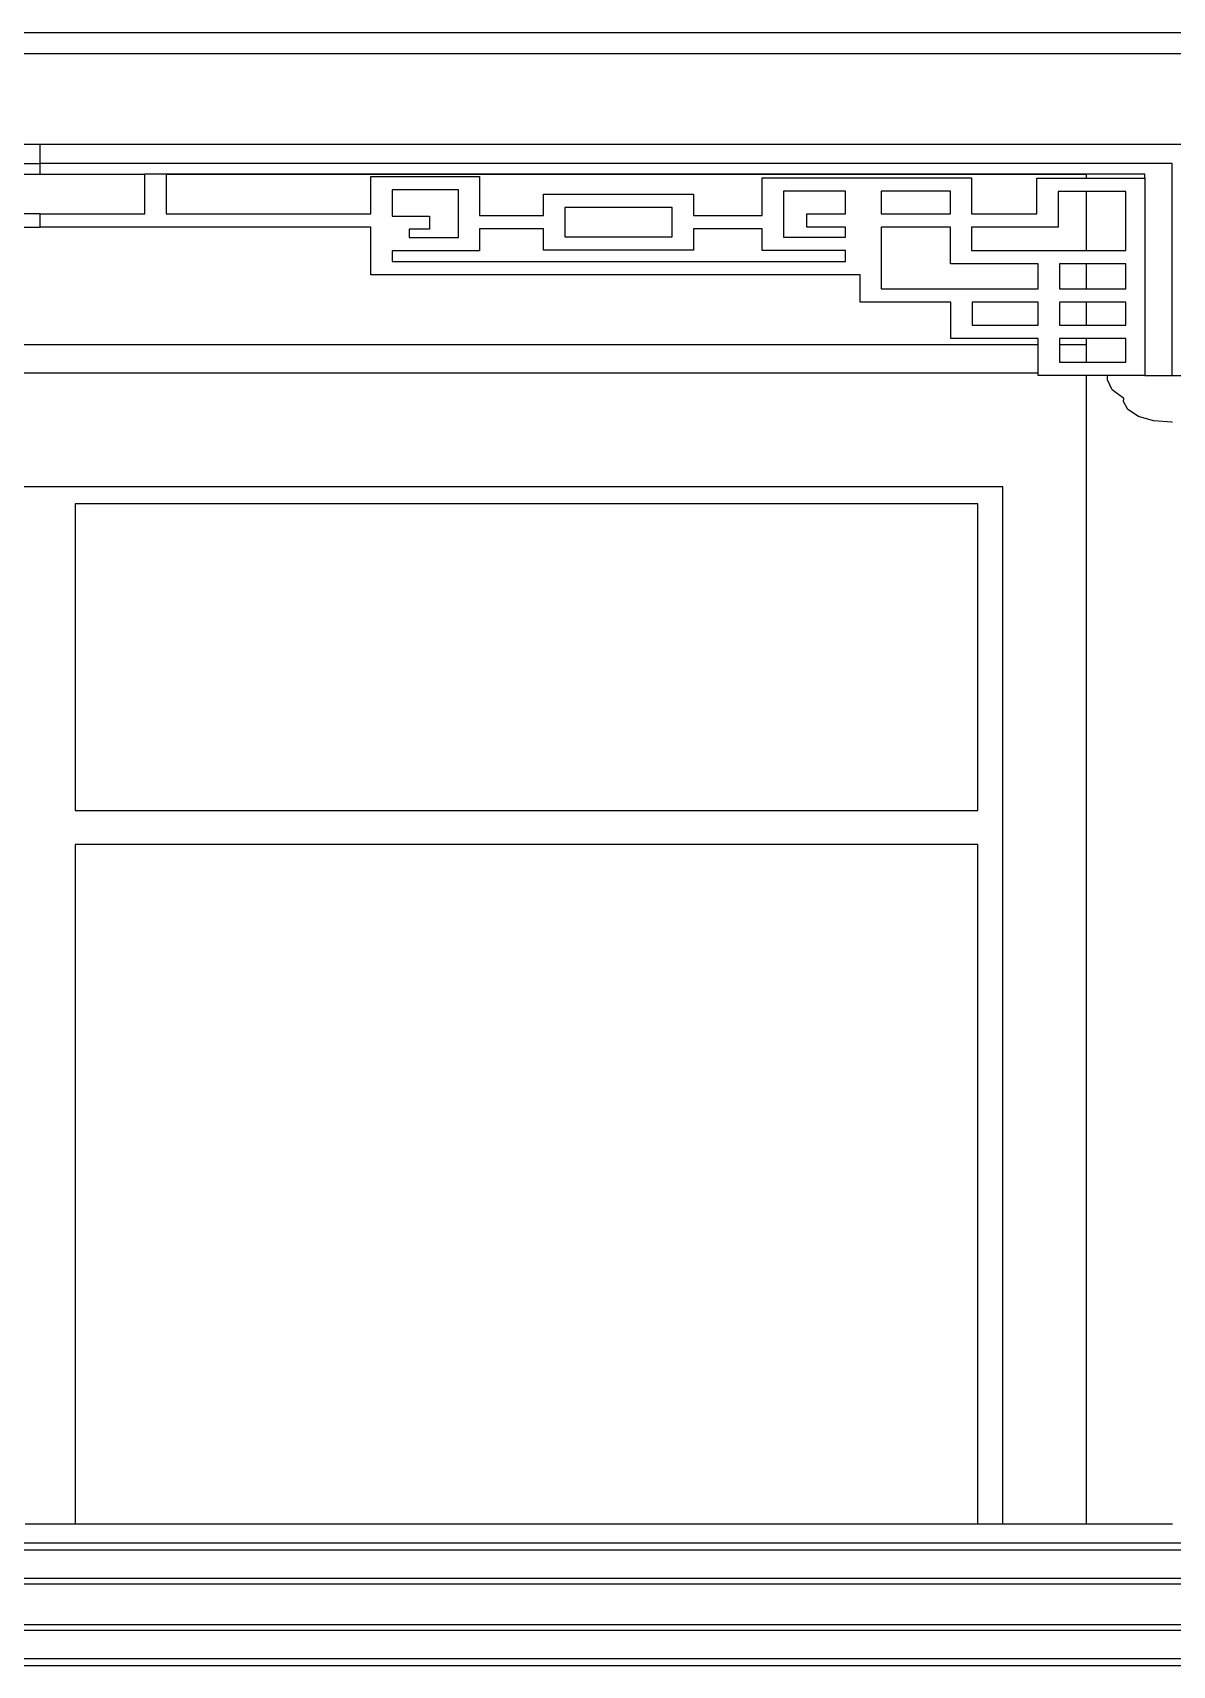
# Model space of a CAD drawing. Extents: x -24961 to 905641, y -154323 to 635957.
# Drawn here: x 424922 to 426930, y -114548 to -111672 of the extents above; entities that cross this region are included whole.
import ezdxf

# ---------------------------------------------------------------- set-up
doc = ezdxf.new("R2010")
doc.units = 0
doc.header["$LTSCALE"] = 1000
doc.header["$MEASUREMENT"] = 0
doc.layers.add('DOTE', color=1, linetype='Continuous')
doc.layers.add('窗', color=154, linetype='Continuous')

msp = doc.modelspace()

# ---------------------------------------------------------------- linework, layer by layer
for p, q in [((406028.2, -111708.5), (431128.2, -111708.5)), ((422899.1, -111868.5), (424935.1, -111868.5)), ((424935.1, -111902.6), (424935.1, -111868.5)), ((424935.1, -111868.5), (426988.2, -111868.5)), ((422940.7, -111902.6), (424935.1, -111902.6)), ((426929.5, -111902.6), (424935.1, -111902.6)), ((424935.1, -111921.4), (424935.1, -111902.6)), ((426929.5, -112276.1), (426929.5, -111902.6)), ((424750.2, -111921.4), (424935.1, -111921.4)), ((425119.9, -111921.9), (424750.2, -111921.9)), ((424935.1, -111921.4), (425119.9, -111921.4)), ((425119.9, -111921.9), (425119.9, -111921.4)), ((425157.3, -111921.4), (425119.9, -111921.4)), ((425119.9, -111991.3), (425119.9, -111921.9)), ((425157.3, -111921.4), (425157.3, -111921.9)), ((426778.2, -111921.4), (425157.3, -111921.4)), ((426778.2, -111921.9), (425157.3, -111921.9)), ((425157.3, -111921.9), (425157.3, -111991.3)), ((425518.1, -111925.5), (425709.6, -111925.5)), ((425518.1, -111991.3), (425518.1, -111925.5)), ((425709.6, -111925.5), (425709.6, -111994.1)), ((426207.3, -111927.7), (426576.2, -111927.7)), ((426207.3, -111994.1), (426207.3, -111927.7)), ((426576.2, -111927.7), (426576.2, -111991.2)), ((426691.4, -111991.2), (426691.4, -111928.2)), ((426691.4, -111928.2), (426778.2, -111928.2)), ((426778.2, -111921.4), (426778.2, -111921.9)), ((426881.7, -111921.4), (426778.2, -111921.4)), ((426778.2, -111921.9), (426778.2, -111928.2)), ((426778.2, -111928.2), (426881.7, -111928.2)), ((426881.7, -111928.2), (426881.7, -111921.4)), ((426881.7, -111928.2), (426881.7, -112276.1)), ((425555.6, -111948.9), (425555.6, -111994.9)), ((425672.2, -111948.9), (425555.6, -111948.9)), ((425672.2, -112033), (425672.2, -111948.9)), ((425822.2, -111956.4), (426086.1, -111956.4)), ((425822.2, -111994.1), (425822.2, -111956.4)), ((426086.1, -111956.4), (426086.1, -111994.1)), ((426244.7, -111951.1), (426244.7, -112032.4)), ((426354.1, -111951.1), (426244.7, -111951.1)), ((426354.1, -111991.2), (426354.1, -111951.1)), ((426417.1, -111951.1), (426417.1, -111991.2)), ((426538.8, -111951.1), (426417.1, -111951.1)), ((426538.8, -111991.2), (426538.8, -111951.1)), ((426728.8, -111951.7), (426728.8, -112014.6)), ((426778.2, -111951.7), (426728.8, -111951.7)), ((426778.2, -111951.7), (426778.2, -112055.6)), ((426847.9, -111951.7), (426778.2, -111951.7)), ((426847.9, -112055.6), (426847.9, -111951.7)), ((424935.1, -111991.3), (424750.2, -111991.3)), ((424935.1, -112014.8), (424935.1, -111991.3)), ((424935.1, -111991.3), (425119.9, -111991.3)), ((425157.3, -111991.3), (425518.1, -111991.3)), ((425555.6, -111994.9), (425621, -111994.9)), ((425621, -111994.9), (425621, -112018.3)), ((425709.6, -111994.1), (425822.2, -111994.1)), ((425859.6, -111979.9), (425859.6, -112031.7)), ((426048.7, -111979.9), (425859.6, -111979.9)), ((426048.7, -112031.7), (426048.7, -111979.9)), ((426086.1, -111994.1), (426207.3, -111994.1)), ((426286, -111991.2), (426354.1, -111991.2)), ((426286.1, -112014.6), (426286, -111991.2)), ((426417.1, -111991.2), (426538.8, -111991.2)), ((426576.2, -111991.2), (426691.4, -111991.2)), ((424352, -112014.8), (424935.1, -112014.8)), ((425518.1, -112014.8), (424935.1, -112014.8)), ((425518.1, -112098.6), (425518.1, -112014.8)), ((425585.2, -112018.3), (425585.2, -112033)), ((425621, -112018.3), (425585.2, -112018.3)), ((425709.6, -112017.5), (425709.6, -112056.5)), ((425822.2, -112017.5), (425709.6, -112017.5)), ((425822.2, -112055.2), (425822.2, -112017.5)), ((426086.1, -112017.5), (426086.1, -112055.2)), ((426207.3, -112017.5), (426086.1, -112017.5)), ((426207.3, -112055.8), (426207.3, -112017.5)), ((426354.1, -112014.6), (426286.1, -112014.6)), ((426354.1, -112032.4), (426354.1, -112014.6)), ((426417.1, -112014.6), (426417.1, -112123)), ((426538.8, -112014.6), (426417.1, -112014.6)), ((426538.8, -112079), (426538.8, -112014.6)), ((426576.2, -112014.6), (426576.2, -112055.6)), ((426728.8, -112014.6), (426576.2, -112014.6)), ((425585.2, -112033), (425672.2, -112033)), ((426086.1, -112055.2), (425822.2, -112055.2)), ((425859.6, -112031.7), (426048.7, -112031.7)), ((426354.1, -112055.8), (426207.3, -112055.8)), ((426244.7, -112032.4), (426354.1, -112032.4)), ((426354.1, -112075.2), (426354.1, -112055.8)), ((426576.2, -112055.6), (426778.2, -112055.6)), ((426778.2, -112055.6), (426847.9, -112055.6)), ((425555.6, -112056.5), (425555.6, -112075.2)), ((425709.6, -112056.5), (425555.6, -112056.5)), ((425555.6, -112075.2), (426354.1, -112075.2)), ((426693.4, -112079), (426538.8, -112079)), ((426693.4, -112123), (426693.4, -112079)), ((426730.8, -112079), (426730.8, -112123)), ((426778.2, -112079), (426730.8, -112079)), ((426778.2, -112079), (426778.2, -112123)), ((426847.9, -112079), (426778.2, -112079)), ((426847.9, -112123), (426847.9, -112079)), ((426379.7, -112098.6), (425518.1, -112098.6)), ((426379.7, -112146.5), (426379.7, -112098.6)), ((426417.1, -112123), (426693.4, -112123)), ((426730.8, -112123), (426778.2, -112123)), ((426778.2, -112123), (426847.9, -112123)), ((426539.8, -112146.5), (426379.7, -112146.5)), ((426539.8, -112210.6), (426539.8, -112146.5)), ((426577.2, -112146.5), (426577.2, -112187.1)), ((426693.4, -112146.5), (426577.2, -112146.5)), ((426693.4, -112187.1), (426693.4, -112146.5)), ((426730.8, -112146.5), (426730.8, -112187.1)), ((426778.2, -112146.5), (426730.8, -112146.5)), ((426778.2, -112146.5), (426778.2, -112187.1)), ((426847.9, -112146.5), (426778.2, -112146.5)), ((426847.9, -112187.1), (426847.9, -112146.5)), ((426577.2, -112187.1), (426693.4, -112187.1)), ((426730.8, -112187.1), (426778.2, -112187.1)), ((426778.2, -112187.1), (426847.9, -112187.1)), ((426693.4, -112221.9), (423176.8, -112221.9)), ((426693.4, -112210.6), (426539.8, -112210.6)), ((426693.4, -112221.9), (426693.4, -112210.6)), ((426693.4, -112271.9), (426693.4, -112221.9)), ((426730.8, -112210.6), (426730.8, -112221.9)), ((426778.2, -112210.6), (426730.8, -112210.6)), ((426778.2, -112221.9), (426730.8, -112221.9)), ((426730.8, -112221.9), (426730.8, -112252.3)), ((426847.9, -112210.6), (426778.2, -112210.6)), ((426778.2, -112210.6), (426778.2, -112221.9)), ((426778.2, -112221.9), (426778.2, -112252.3)), ((426847.9, -112252.3), (426847.9, -112210.6)), ((426730.8, -112252.3), (426778.2, -112252.3)), ((426778.2, -112252.3), (426847.9, -112252.3)), ((426693.4, -112271.9), (423176.8, -112271.9)), ((426693.4, -112276.1), (426693.4, -112271.9)), ((426778.2, -112276.1), (426693.4, -112276.1)), ((426778.2, -112276.1), (426778.2, -114299.3)), ((426815.7, -112276.1), (426778.2, -112276.1)), ((426815.5, -112283.4), (426815.7, -112276.1)), ((426823.9, -112301.1), (426815.5, -112283.4)), ((426881.7, -112276.1), (426815.7, -112276.1)), ((426881.7, -112276.1), (426929.5, -112276.1)), ((426929.5, -112276.1), (426988.2, -112276.1)), ((426844.3, -112316.4), (426823.9, -112301.1)), ((426844.1, -112321.4), (426844.3, -112316.4)), ((426851.7, -112336), (426844.1, -112321.4)), ((426870.2, -112348), (426851.7, -112336)), ((426896.6, -112355.6), (426870.2, -112348)), ((426929.2, -112358.1), (426896.6, -112355.6)), ((426930.3, -112358.4), (426929.2, -112358.1)), ((424997.3, -114299.3), (424909.2, -114299.3)), ((426587.5, -114299.3), (424997.3, -114299.3)), ((426631.5, -114299.3), (426587.5, -114299.3)), ((426778.2, -114299.3), (426631.5, -114299.3)), ((426930.3, -114299.3), (426778.2, -114299.3)), ((430990.6, -114333.1), (406165.8, -114333.1)), ((430990.6, -114344.9), (406165.8, -114344.9)), ((430990.6, -114395.1), (406165.8, -114395.1)), ((430990.6, -114404.8), (406165.8, -114404.8)), ((406213.4, -114486), (430963.1, -114486)), ((406217.1, -114476.4), (430959.4, -114476.4)), ((406189.5, -114548.1), (430987, -114548.1)), ((406194, -114536.3), (430982.5, -114536.3))]:
    msp.add_line(p, q)
at = {"layer": 'DOTE'}
msp.add_line((392103, -111671.9), (443041.3, -111671.9), dxfattribs=at)
at = {"layer": '窗'}
for p, q in [((426631.5, -112471.9), (423275, -112471.9)), ((426631.5, -114299.3), (426631.5, -112471.9)), ((426587.5, -112501.9), (424997.3, -112501.9)), ((424997.3, -112501.9), (424997.3, -113041.9)), ((426587.5, -113041.9), (426587.5, -112501.9)), ((424997.3, -113041.9), (426587.5, -113041.9)), ((424997.3, -113101.9), (424997.3, -114299.3)), ((426587.5, -113101.9), (424997.3, -113101.9)), ((426587.5, -114299.3), (426587.5, -113101.9))]:
    msp.add_line(p, q, dxfattribs=at)

doc.saveas('drawing.dxf')
